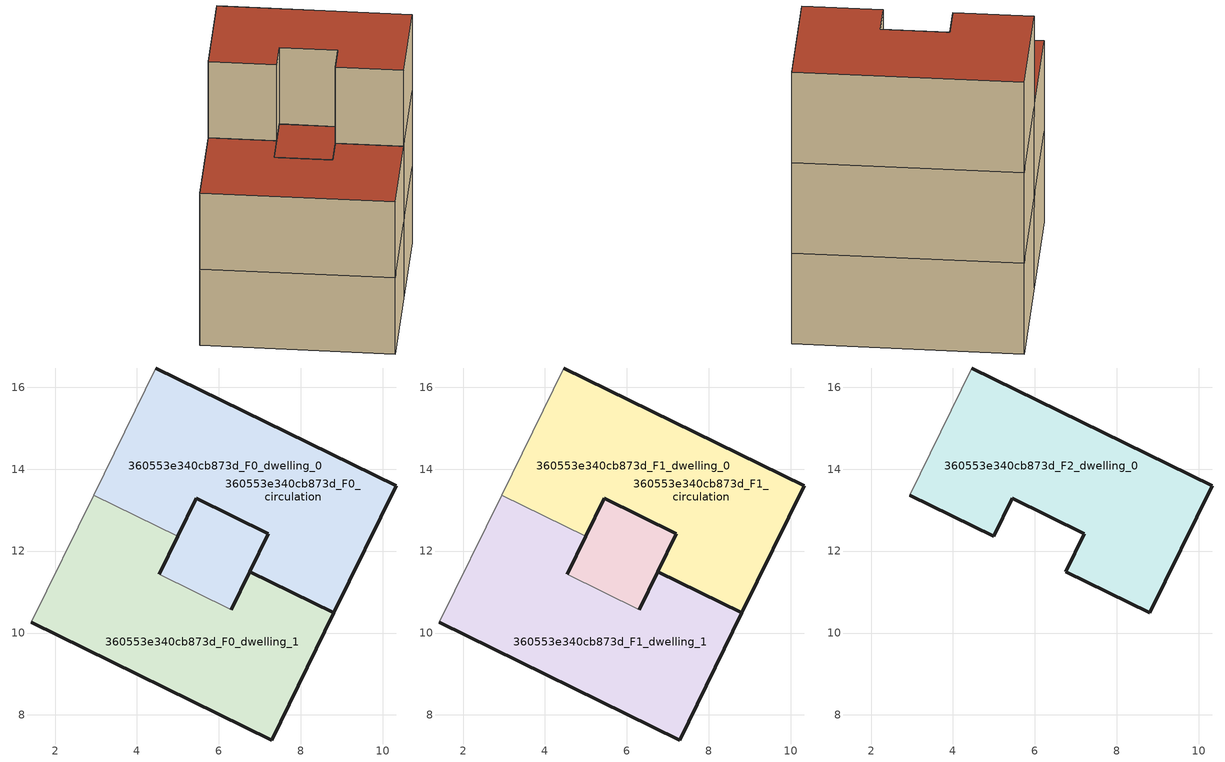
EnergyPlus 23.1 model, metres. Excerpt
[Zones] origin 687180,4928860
360553e340cb873d_F0_dwelling_0
 floor ground (EU_floor_Construction): 10.33,13.59 8.81,10.49 6.75,11.5 7.21,12.43 5.45,13.29 4.99,12.36 2.94,13.37 4.46,16.47 z0; 7.21,12.43 6.3,10.57 4.54,11.43 4.99,12.36 5.45,13.29 z0
 wall outside (EU_wall_Construction): 4.99,12.36 5.45,13.29 7.21,12.43 6.75,11.5 8.81,10.49 10.33,13.59 4.46,16.47 z0:3
 wall adiabatic (EU_wall_Construction): 4.46,16.47 2.94,13.37 z0:3
 wall to 360553e340cb873d_F0_dwelling_1 (EU_wall_Construction): 2.94,13.37 4.99,12.36 z0:3
360553e340cb873d_F0_dwelling_1
 floor ground (EU_floor_Construction): 6.75,11.5 8.81,10.49 7.28,7.39 1.42,10.26 2.94,13.37 4.99,12.36 4.54,11.43 6.3,10.57 z0
 wall outside (EU_wall_Construction): 1.42,10.26 7.28,7.39 8.81,10.49 6.75,11.5 6.3,10.57 / 4.54,11.43 4.99,12.36 z0:3
 wall adiabatic (EU_wall_Construction): 2.94,13.37 1.42,10.26 z0:3
 wall to 360553e340cb873d_F0_circulation (EU_wall_Construction): 6.3,10.57 4.54,11.43 z0:3
360553e340cb873d_F0_circulation
 floor ground (EU_floor_Construction): 10.33,13.59 8.81,10.49 6.75,11.5 7.21,12.43 5.45,13.29 4.99,12.36 2.94,13.37 4.46,16.47 z0; 7.21,12.43 6.3,10.57 4.54,11.43 4.99,12.36 5.45,13.29 z0
 wall outside (EU_wall_Construction): 6.3,10.57 7.21,12.43 5.45,13.29 4.54,11.43 z0:3
360553e340cb873d_F1_dwelling_0
 floor outside (EU_floor_Construction): 10.33,13.59 8.81,10.49 6.75,11.5 7.21,12.43 5.45,13.29 4.99,12.36 2.94,13.37 4.46,16.47 z3; 7.21,12.43 6.3,10.57 4.54,11.43 4.99,12.36 5.45,13.29 z3
 wall outside (EU_wall_Construction): 4.99,12.36 5.45,13.29 7.21,12.43 6.75,11.5 8.81,10.49 10.33,13.59 4.46,16.47 z3:6
 wall adiabatic (EU_wall_Construction): 4.46,16.47 2.94,13.37 z3:6
 wall to 360553e340cb873d_F1_dwelling_1 (EU_wall_Construction): 2.94,13.37 4.99,12.36 z3:6
 roof outside (EU_floor_Construction): 6.3,10.57 7.21,12.43 5.45,13.29 4.99,12.36 4.54,11.43 z6
360553e340cb873d_F1_dwelling_1
 floor to 360553e340cb873d_F0_dwelling_1 (EU_floor_Construction): 6.75,11.5 8.81,10.49 7.28,7.39 1.42,10.26 2.94,13.37 4.99,12.36 4.54,11.43 6.3,10.57 z3
 wall outside (EU_wall_Construction): 1.42,10.26 7.28,7.39 8.81,10.49 6.75,11.5 6.3,10.57 / 4.54,11.43 4.99,12.36 z3:6
 wall adiabatic (EU_wall_Construction): 2.94,13.37 1.42,10.26 z3:6
 wall to 360553e340cb873d_F1_circulation (EU_wall_Construction): 6.3,10.57 4.54,11.43 z3:6
 roof outside (EU_roof_Construction): 7.28,7.39 8.81,10.49 6.75,11.5 6.3,10.57 4.54,11.43 4.99,12.36 2.94,13.37 1.42,10.26 z6
360553e340cb873d_F1_circulation
 floor to 360553e340cb873d_F0_circulation (EU_floor_Construction): 10.33,13.59 8.81,10.49 6.75,11.5 7.21,12.43 5.45,13.29 4.99,12.36 2.94,13.37 4.46,16.47 z3; 7.21,12.43 6.3,10.57 4.54,11.43 4.99,12.36 5.45,13.29 z3
 wall outside (EU_wall_Construction): 6.3,10.57 7.21,12.43 5.45,13.29 4.54,11.43 z3:6
 roof outside (EU_roof_Construction): 6.3,10.57 7.21,12.43 5.45,13.29 4.99,12.36 4.54,11.43 z6; 8.81,10.49 10.33,13.59 4.46,16.47 2.94,13.37 4.99,12.36 5.45,13.29 7.21,12.43 6.75,11.5 z6
360553e340cb873d_F2_dwelling_0
 floor to 360553e340cb873d_F1_dwelling_0 (EU_floor_Construction): 10.33,13.59 8.81,10.49 6.75,11.5 7.21,12.43 5.45,13.29 4.99,12.36 2.94,13.37 4.46,16.47 z6
 wall outside (EU_wall_Construction): 2.94,13.37 4.99,12.36 5.45,13.29 7.21,12.43 6.75,11.5 8.81,10.49 10.33,13.59 4.46,16.47 z6:9
 wall adiabatic (EU_wall_Construction): 4.46,16.47 2.94,13.37 z6:9
 roof outside (EU_roof_Construction): 8.81,10.49 10.33,13.59 4.46,16.47 2.94,13.37 4.99,12.36 5.45,13.29 7.21,12.43 6.75,11.5 z9
[Building]
EU S2 Campaign: North Axis=0; Terrain=City; Solar Distribution=FullExterior
[Site:Location]
Bologna: Latitude=44.5; Longitude=11.25; Time Zone=1; Elevation=37
[SizingPeriod:WeatherFileDays]
AnnualSizingPeriod: Begin Month=1; Begin Day of Month=1; End Month=12; End Day of Month=31; Day of Week for Start Day=Monday; Use Weather File Daylight Saving Period=No; Use Weather File Rain and Snow Indicators=No
[MATERIAL]
EU_InternalMass_Material: Roughness=MediumRough; Thickness=0.1; Conductivity=1; Density=1800; Specific Heat=900; Thermal Absorptance=0.9; Solar Absorptance=0.7; Visible Absorptance=0.7
[MATERIAL:NOMASS] Roughness=MediumRough; Thermal Absorptance=0.9; Solar Absorptance=0.7; Visible Absorptance=0.7
Name | Thermal Resistance
EU_wall_NoMass | 0.937881
EU_roof_NoMass | 0.548572
EU_floor_NoMass | 0.71348
[CONSTRUCTION]
EU_wall_Construction: EU_wall_NoMass
EU_roof_Construction: EU_roof_NoMass
EU_floor_Construction: EU_floor_NoMass
EU_InternalMass_Construction: EU_InternalMass_Material
[ZONE] Type=1; Multiplier=1; Ceiling Height=autocalculate; Floor Area=autocalculate; Part of Total Floor Area=Yes
Name | Volume
360553e340cb873d_F0_dwelling_0; 360553e340cb873d_F1_dwelling_0; 360553e340cb873d_F0_circulation; 360553e340cb873d_F1_circulation | 73.7703
360553e340cb873d_F2_dwelling_0 | 61.5879
360553e340cb873d_F0_dwelling_1; 360553e340cb873d_F1_dwelling_1 | 61.5886
[INTERNALMASS] Construction=EU_InternalMass_Construction
Name | Zone or ZoneList | Surface Area
360553e340cb873d_F0_dwelling_0_EU_InternalMass | 360553e340cb873d_F0_dwelling_0 | 20.5296
360553e340cb873d_F0_dwelling_1_EU_InternalMass | 360553e340cb873d_F0_dwelling_1 | 20.5296
360553e340cb873d_F1_dwelling_0_EU_InternalMass | 360553e340cb873d_F1_dwelling_0 | 20.5296
360553e340cb873d_F1_dwelling_1_EU_InternalMass | 360553e340cb873d_F1_dwelling_1 | 20.5296
360553e340cb873d_F2_dwelling_0_EU_InternalMass | 360553e340cb873d_F2_dwelling_0 | 45.0323
[OTHEREQUIPMENT] Fuel Type=Electricity; Design Level Calculation Method=Watts/Area; Power per Zone Floor Area=1; Fraction Latent=0; Fraction Radiant=0; Fraction Lost=0; Carbon Dioxide Generation Rate=0; EndUse Subcategory=EU_Step8_InternalGains
Name | Zone or ZoneList or Space or SpaceList | Schedule
EU_Step8_InternalGain_360553e340cb873d_F0_dwelling_0_f000 | 360553e340cb873d_F0_dwelling_0 | EU_Step8_GainSchedule_360553e340cb873d_F0_dwelling_0_f000
EU_Step8_InternalGain_360553e340cb873d_F0_dwelling_1_f000 | 360553e340cb873d_F0_dwelling_1 | EU_Step8_GainSchedule_360553e340cb873d_F0_dwelling_1_f000
EU_Step8_InternalGain_360553e340cb873d_F1_dwelling_0_f000 | 360553e340cb873d_F1_dwelling_0 | EU_Step8_GainSchedule_360553e340cb873d_F1_dwelling_0_f000
EU_Step8_InternalGain_360553e340cb873d_F1_dwelling_1_f000 | 360553e340cb873d_F1_dwelling_1 | EU_Step8_GainSchedule_360553e340cb873d_F1_dwelling_1_f000
EU_Step8_InternalGain_360553e340cb873d_F2_dwelling_0_f000 | 360553e340cb873d_F2_dwelling_0 | EU_Step8_GainSchedule_360553e340cb873d_F2_dwelling_0_f000
[ZONEINFILTRATION:DESIGNFLOWRATE] Schedule=EU_AlwaysOn; Design Flow Rate Calculation Method=Flow/Area; Flow Rate per Floor Area=0.0005; Constant Term Coefficient=1; Temperature Term Coefficient=0; Velocity Term Coefficient=0; Velocity Squared Term Coefficient=0
Name | Zone or ZoneList or Space or SpaceList
EU_Circulation_Infiltration_360553e340cb873d_F0_circulation | 360553e340cb873d_F0_circulation
EU_Circulation_Infiltration_360553e340cb873d_F1_circulation | 360553e340cb873d_F1_circulation
[ZONEVENTILATION:DESIGNFLOWRATE] Schedule=EU_AlwaysOn; Design Flow Rate Calculation Method=AirChanges/Hour; Air Changes per Hour=0.687892; Ventilation Type=Natural; Fan Pressure Rise=0; Fan Total Efficiency=1; Constant Term Coefficient=1; Temperature Term Coefficient=0; Velocity Term Coefficient=0; Velocity Squared Term Coefficient=0; Minimum Indoor Temperature=-100; Maximum Indoor Temperature=100; Delta Temperature=-100; Minimum Outdoor Temperature=-100; Maximum Outdoor Temperature=100; Maximum Wind Speed=40
Name | Zone or ZoneList or Space or SpaceList
EU_ConstantAir_360553e340cb873d_F0_dwelling_0 | 360553e340cb873d_F0_dwelling_0
EU_ConstantAir_360553e340cb873d_F0_dwelling_1 | 360553e340cb873d_F0_dwelling_1
EU_ConstantAir_360553e340cb873d_F1_dwelling_0 | 360553e340cb873d_F1_dwelling_0
EU_ConstantAir_360553e340cb873d_F1_dwelling_1 | 360553e340cb873d_F1_dwelling_1
EU_ConstantAir_360553e340cb873d_F2_dwelling_0 | 360553e340cb873d_F2_dwelling_0
[HVACTEMPLATE:THERMOSTAT] Constant Heating Setpoint=20; Constant Cooling Setpoint=50
EU_HeatOnly_360553e340cb873d_F0_dwelling_0; EU_HeatOnly_360553e340cb873d_F0_dwelling_1; EU_HeatOnly_360553e340cb873d_F1_dwelling_0; EU_HeatOnly_360553e340cb873d_F1_dwelling_1; EU_HeatOnly_360553e340cb873d_F2_dwelling_0
[HVACTEMPLATE:ZONE:IDEALLOADSAIRSYSTEM] System Availability Schedule=EU_AlwaysOn; Maximum Heating Supply Air Temperature=50; Minimum Cooling Supply Air Temperature=13; Maximum Heating Supply Air Humidity Ratio=0.0156; Minimum Cooling Supply Air Humidity Ratio=0.0077; Heating Limit=NoLimit; Cooling Limit=NoLimit; Heating Availability Schedule=EU_AlwaysOn; Cooling Availability Schedule=EU_CoolingOff; Dehumidification Control Type=ConstantSensibleHeatRatio; Cooling Sensible Heat Ratio=0.7; Dehumidification Setpoint=60; Humidification Control Type=None; Humidification Setpoint=30; Outdoor Air Method=None; Outdoor Air Flow Rate per Person=0.00944; Outdoor Air Flow Rate per Zone Floor Area=0; Outdoor Air Flow Rate per Zone=0; Demand Controlled Ventilation Type=None; Outdoor Air Economizer Type=NoEconomizer; Heat Recovery Type=None; Sensible Heat Recovery Effectiveness=0.7; Latent Heat Recovery Effectiveness=0.65
Name | Template Thermostat
360553e340cb873d_F0_dwelling_0 | EU_HeatOnly_360553e340cb873d_F0_dwelling_0
360553e340cb873d_F0_dwelling_1 | EU_HeatOnly_360553e340cb873d_F0_dwelling_1
360553e340cb873d_F1_dwelling_0 | EU_HeatOnly_360553e340cb873d_F1_dwelling_0
360553e340cb873d_F1_dwelling_1 | EU_HeatOnly_360553e340cb873d_F1_dwelling_1
360553e340cb873d_F2_dwelling_0 | EU_HeatOnly_360553e340cb873d_F2_dwelling_0
[SIZING:ZONE] Zone Cooling Design Supply Air Temperature Input Method=SupplyAirTemperature; Zone Cooling Design Supply Air Temperature=13; Zone Heating Design Supply Air Temperature Input Method=SupplyAirTemperature; Zone Heating Design Supply Air Temperature=50; Zone Cooling Design Supply Air Humidity Ratio=0.008; Zone Heating Design Supply Air Humidity Ratio=0.008; Cooling Design Air Flow Method=DesignDay; Cooling Design Air Flow Rate=0; Cooling Minimum Air Flow per Zone Floor Area=0.000762; Cooling Minimum Air Flow=0; Cooling Minimum Air Flow Fraction=0.2; Heating Design Air Flow Method=DesignDay; Heating Design Air Flow Rate=0; Heating Maximum Air Flow per Zone Floor Area=0.002032; Heating Maximum Air Flow=0.141576; Heating Maximum Air Flow Fraction=0.3; Account for Dedicated Outdoor Air System=No; Dedicated Outdoor Air System Control Strategy=NeutralSupplyAir; Dedicated Outdoor Air Low Setpoint Temperature for Design=autosize; Dedicated Outdoor Air High Setpoint Temperature for Design=autosize; Zone Load Sizing Method=Sensible Load Only No Latent Load; Zone Latent Cooling Design Supply Air Humidity Ratio Input Method=HumidityRatioDifference; Zone Cooling Design Supply Air Humidity Ratio Difference=0.005; Zone Latent Heating Design Supply Air Humidity Ratio Input Method=HumidityRatioDifference; Zone Humidification Design Supply Air Humidity Ratio Difference=0.005
360553e340cb873d_F0_dwelling_0; 360553e340cb873d_F0_dwelling_1; 360553e340cb873d_F1_dwelling_0; 360553e340cb873d_F1_dwelling_1; 360553e340cb873d_F2_dwelling_0
[SCHEDULE:CONSTANT]
Name | Hourly Value
EU_AlwaysOn | 1
EU_CoolingOff | 0
[SCHEDULE:FILE] Column Number=1; Rows to Skip at Top=0; Number of Hours of Data=8760; Column Separator=Comma; Interpolate to Timestep=No; Minutes per Item=60; Adjust Schedule for Daylight Savings=Yes
Name | File
EU_Step8_GainSchedule_360553e340cb873d_F0_dwelling_0_f000 | ../../schedules/360553e340cb873d/360553e340cb873d_F0_dwelling_0_f000_gain.csv
EU_Step8_GainSchedule_360553e340cb873d_F0_dwelling_1_f000 | ../../schedules/360553e340cb873d/360553e340cb873d_F0_dwelling_1_f000_gain.csv
EU_Step8_GainSchedule_360553e340cb873d_F1_dwelling_0_f000 | ../../schedules/360553e340cb873d/360553e340cb873d_F1_dwelling_0_f000_gain.csv
EU_Step8_GainSchedule_360553e340cb873d_F1_dwelling_1_f000 | ../../schedules/360553e340cb873d/360553e340cb873d_F1_dwelling_1_f000_gain.csv
EU_Step8_GainSchedule_360553e340cb873d_F2_dwelling_0_f000 | ../../schedules/360553e340cb873d/360553e340cb873d_F2_dwelling_0_f000_gain.csv
